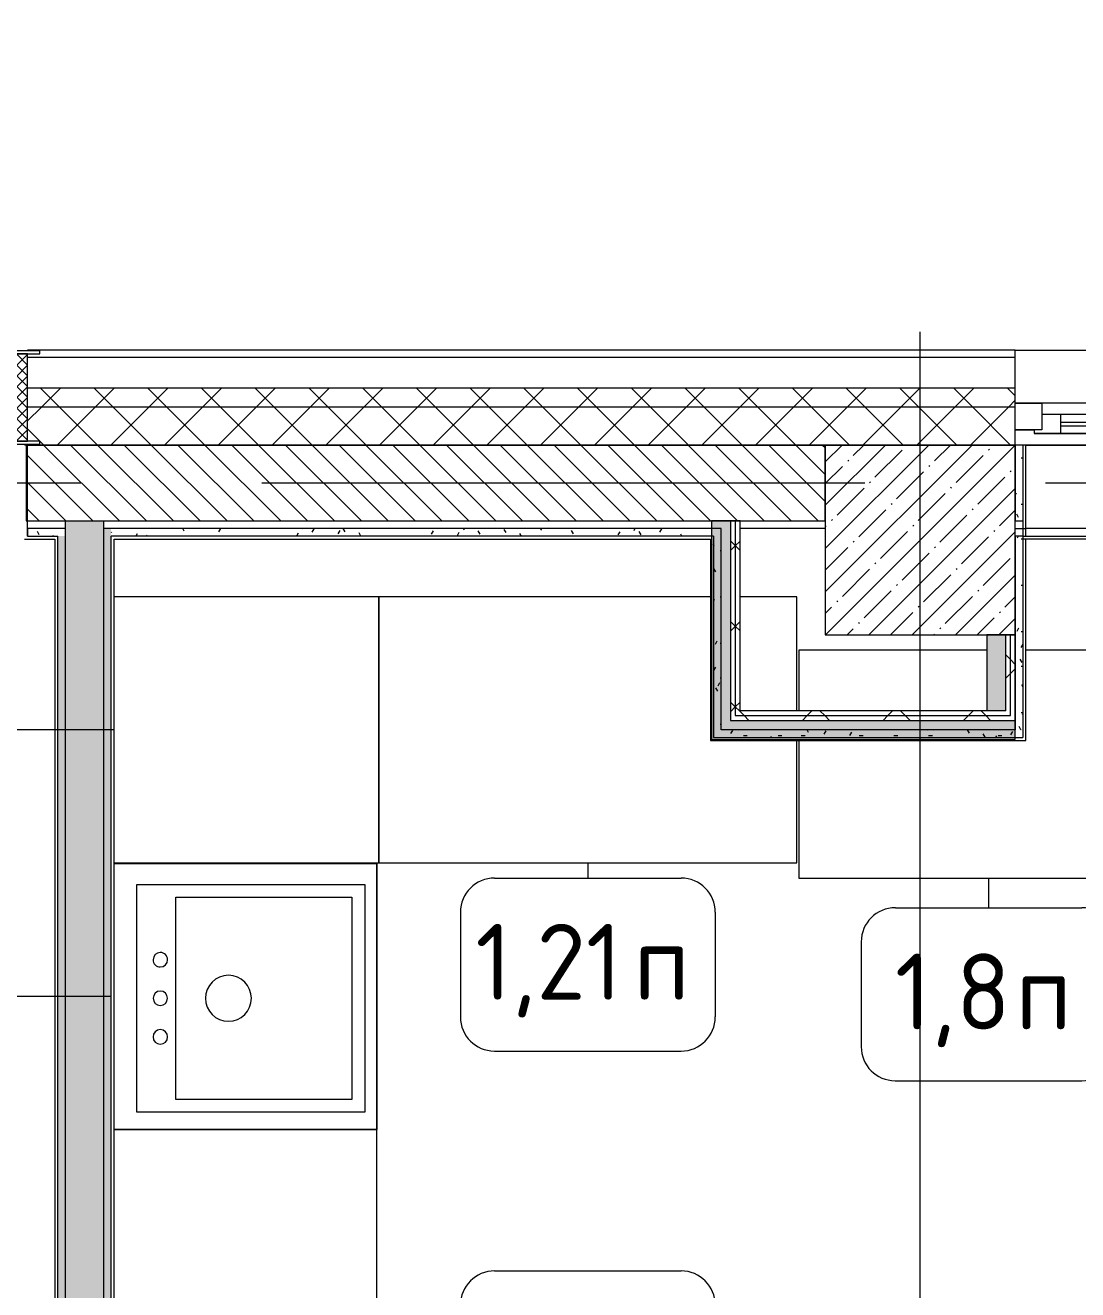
# Model space of a CAD drawing. Header units: millimetres. Extents: x 35840 to 252964, y -8553 to 29000.
# Drawn here: x 68204 to 70975, y 24876 to 28205 of the extents above; entities that cross this region are included whole.
import ezdxf

# ---------------------------------------------------------------- set-up
doc = ezdxf.new("R2010")
doc.units = ezdxf.units.MM
doc.linetypes.add('Осевая', pattern=[3175, 635, -476.25, 1587.5, -476.25])
for name, color, linetype, lineweight in [('A-DOOR', 7, 'Continuous', 9), ('A-DOOR-FRAM-2', 7, 'Continuous', 9), ('A-GLAZ', 7, 'Continuous', 9), ('A-GLAZ-1', 7, 'Continuous', 13), ('A-WALL', 7, 'Continuous', 9), ('I-FURN-IDEN', 7, 'Continuous', 9), ('I-WALL', 7, 'Continuous', 9), ('P-SANR-FIXT', 7, 'Continuous', 9), ('P-SANR-FIXT-2', 7, 'Continuous', 13), ('S-COLS', 7, 'Continuous', 9), ('Оси', 7, 'Continuous', 9), ('Оси-2', 7, 'Осевая', 9)]:
    doc.layers.add(name, color=color, linetype=linetype, lineweight=lineweight)
for name, color, linetype, lineweight, true_color in [('A-DOOR-1', 7, 'Continuous', 9, 0xc0c0c0), ('A-DOOR-FRAM-1', 7, 'Continuous', 9, 0xc0c0c0), ('A-WALL-1', 9, 'Continuous', 9, 0x808080), ('A-WALL-FNSH-1', 9, 'Continuous', 9, 0x808080), ('I-FURN-1', 9, 'Continuous', 9, 0x808080)]:
    doc.layers.add(name, color=color, linetype=linetype, lineweight=lineweight, true_color=true_color)
doc.styles.add('GOST Common', font='GOST_Common.ttf', dxfattribs={"height": 200})
pattern_1 = [(45, (600, 0), (-70.71068, 70.71068), []), (135, (600, 0), (-70.71068, -70.71068), [])]
pattern_2 = [(0, (600, 0), (121.92, 30.48), [10.058, -81.382, 10.058, -81.382, -487.68]), (0, (600, 0), (121.92, 30.48), [-182.88, 10.058, -172.822, 10.058, -81.382, -213.36]), (0, (600, 0), (121.92, 30.48), [-457.2, 10.058, -50.902, 10.058, -142.342]), (120, (645.72, 15.24), (-87.356454, 90.345817), [10.058, -81.382, 10.058, -81.382, -487.68]), (120, (645.72, 15.24), (-87.356454, 90.345817), [-182.88, 10.058, -172.822, 10.058, -81.382, -213.36]), (120, (645.72, 15.24), (-87.356454, 90.345817), [-457.2, 10.058, -50.902, 10.058, -142.342]), (240, (660.96, 76.2), (-34.563546, -120.825817), [10.058, -81.382, 10.058, -81.382, -487.68]), (240, (660.96, 76.2), (-34.563546, -120.825817), [-182.88, 10.058, -172.822, 10.058, -81.382, -213.36]), (240, (660.96, 76.2), (-34.563546, -120.825817), [-457.2, 10.058, -50.902, 10.058, -142.342])]
pattern_3 = [(45, (600, 0), (-106.06602, 106.06602), []), (135, (600, 0), (-106.06602, -106.06602), [])]

# ---------------------------------------------------------------- blocks, each defined once
blk = doc.blocks.new('120_Окно_СКБ_2Ст - 120_Окно_СКБ_2Ст 2100х2400 _мал створка справа_-19092174-План расстановки мебели и оборудования 1 этажа в осях 12-23')
at = {"layer": 'A-GLAZ'}
for p, q in [((1050, -5), (-1050, -5)), ((-930, -55), (100, -55)), ((100, -65), (-930, -65)), ((270, -55), (930, -55)), ((930, -65), (270, -65)), ((-1050, -75), (-1000, -75)), ((170, -75), (200, -75)), ((1000, -75), (1050, -75))]:
    blk.add_line(p, q, dxfattribs=at)
at = {"layer": 'A-GLAZ-1'}
for p, q in [((-1050, -75), (-1050, -5)), ((-1050, -5), (-980, -5)), ((-980, -5), (-980, -75)), ((150, -75), (150, -5)), ((150, -5), (220, -5)), ((220, -5), (220, -75)), ((980, -75), (980, -5)), ((980, -5), (1050, -5)), ((1050, -5), (1050, -75)), ((150, -35), (-980, -35)), ((-980, -35), (-980, -75)), ((-930, -85), (-930, -35)), ((100, -85), (100, -35)), ((150, -75), (150, -35)), ((980, -35), (220, -35)), ((220, -35), (220, -75)), ((270, -85), (270, -35)), ((930, -85), (930, -35)), ((980, -75), (980, -35)), ((-980, -75), (-1050, -75)), ((-980, -75), (-1000, -75)), ((-1000, -75), (-1000, -85)), ((-1000, -85), (170, -85)), ((170, -85), (-1000, -85)), ((220, -75), (150, -75)), ((170, -75), (150, -75)), ((170, -85), (170, -75)), ((220, -75), (200, -75)), ((200, -75), (200, -85)), ((200, -85), (1000, -85)), ((1000, -85), (200, -85)), ((1050, -75), (980, -75)), ((1000, -75), (980, -75)), ((1000, -85), (1000, -75))]:
    blk.add_line(p, q, dxfattribs=at)
blk = doc.blocks.new('110_Дверь_СКБ_1Ст_Наружная - ДН-2д_л__ Дверь из подвала ЛК _900 мм в свету_ 3300-22851703-План расстановки мебели и оборудования 1 этажа в осях 12-23')
at = {"layer": 'A-DOOR'}
h = blk.add_hatch(dxfattribs=at)
h.set_pattern_fill('FP_78', color=256, style=0, pattern_type=2)
h.set_pattern_definition([(135, (1756.41, 199.685), (-14.14214, -14.14214), []), (225, (1756.41, 199.685), (14.14214, -14.14214), [])])
h.paths.add_polyline_path([(569.5, -105), (569.5, 125), (539.5, 125), (539.5, -105)])
at = {"layer": 'A-DOOR-FRAM-2'}
h = blk.add_hatch(dxfattribs=at)
h.set_pattern_fill('FP_79', color=256, style=0, pattern_type=2)
h.set_pattern_definition([(45, (-366.384, 199.685), (-14.1421, 14.1421), []), (135, (-366.384, 199.685), (-14.1421, -14.1421), [])])
h.paths.add_polyline_path([(-500.5, -105), (-500.5, 125), (-530.5, 125), (-530.5, -105)])
at = {"layer": 'A-DOOR-1'}
for p, q in [((489.5, 990), (449.5, 990)), ((449.5, 990), (449.5, 50)), ((489.5, 50), (489.5, 990)), ((-492.5, 133), (-562.5, 133)), ((-562.5, 133), (-562.5, 125)), ((-562.5, 125), (-500.5, 125)), ((-500.5, 125), (-500.5, 50)), ((-492.5, 50), (-492.5, 133)), ((601.5, 133), (531.5, 133)), ((531.5, 133), (531.5, 50)), ((539.5, 50), (539.5, 125)), ((539.5, 125), (601.5, 125)), ((601.5, 125), (601.5, 133)), ((-500.5, 50), (-492.5, 50)), ((449.5, 50), (489.5, 50)), ((531.5, 50), (539.5, 50)), ((-492.5, -30), (-500.5, -30)), ((-500.5, -30), (-500.5, -105)), ((-492.5, -113), (-492.5, -30)), ((539.5, -30), (531.5, -30)), ((531.5, -30), (531.5, -113)), ((539.5, -105), (539.5, -30)), ((-562.5, -105), (-562.5, -113)), ((-500.5, -105), (-562.5, -105)), ((-562.5, -113), (-492.5, -113)), ((531.5, -113), (601.5, -113)), ((601.5, -105), (539.5, -105)), ((601.5, -113), (601.5, -105))]:
    blk.add_line(p, q, dxfattribs=at)
blk.add_arc((489.5, 50), 940, 90, 180, dxfattribs=at)
at = {"layer": 'A-DOOR-FRAM-1'}
for p, q in [((-500.5, 125), (-530.5, 125)), ((-530.5, 125), (-530.5, -105)), ((-500.5, -105), (-500.5, 125)), ((569.5, 125), (539.5, 125)), ((539.5, 125), (539.5, -105)), ((569.5, -105), (569.5, 125)), ((-450.5, 50), (-500.5, 50)), ((-500.5, 50), (-500.5, -30)), ((-450.5, 10), (-450.5, 50)), ((489.5, 50), (489.5, 10)), ((539.5, 50), (489.5, 50)), ((539.5, -30), (539.5, 50)), ((-440.5, 10), (-450.5, 10)), ((-440.5, -30), (-440.5, 10)), ((489.5, 10), (479.5, 10)), ((479.5, 10), (479.5, -30)), ((-500.5, -30), (-440.5, -30)), ((479.5, -30), (539.5, -30)), ((-530.5, -105), (-500.5, -105)), ((539.5, -105), (569.5, -105))]:
    blk.add_line(p, q, dxfattribs=at)
blk = doc.blocks.new('Стол базовый прямоугольный - 1_8п-V169-План расстановки мебели и оборудования 1 этажа в осях 12-23')
at = {"layer": 'I-FURN-1'}
for p, q in [((500, 300), (-500, 300)), ((-500, 300), (-500, -300)), ((500, -62), (500, 300)), ((500, -300), (500, -140)), ((-500, -300), (-98, -300)), ((5, -300), (500, -300))]:
    blk.add_line(p, q, dxfattribs=at)
blk = doc.blocks.new('Стол базовый прямоугольный - 1_80п-V170-План расстановки мебели и оборудования 1 этажа в осях 12-23')
at = {"layer": 'I-FURN-1'}
for p, q in [((347, 350), (-350, 350)), ((-350, 350), (-350, -350)), ((-350, -350), (347, -350))]:
    blk.add_line(p, q, dxfattribs=at)
blk = doc.blocks.new('Стол базовый прямоугольный - 1_21п-25630970-План расстановки мебели и оборудования 1 этажа в осях 12-23')
at = {"layer": 'I-FURN-1'}
for p, q in [((550, 350), (-550, 350)), ((-550, 350), (-550, 28)), ((550, -350), (550, 350)), ((-550, -50), (-550, -350)), ((-550, -350), (-400.6, -350)), ((-322.6, -350), (550, -350))]:
    blk.add_line(p, q, dxfattribs=at)
blk = doc.blocks.new('Стол базовый прямоугольный - 1_22п-25631277-План расстановки мебели и оборудования 1 этажа в осях 12-23')
at = {"layer": 'I-FURN-1'}
for p, q in [((-600, 341.4), (-600, -350)), ((600, -350), (600, 341.4)), ((-600, -350), (600, -350))]:
    blk.add_line(p, q, dxfattribs=at)
blk = doc.blocks.new('Мойка кухонная - Мойка Steel Hammer SH R 5151 GLOWE 4-25623908-План расстановки мебели и оборудования 1 этажа в осях 12-23')
at = {"layer": 'P-SANR-FIXT'}
for p, q in [((-300, 600), (300, 600)), ((-300, 0), (-300, 600)), ((300, 600), (300, 0)), ((-266.6, 566.4), (266.1, 566.4)), ((-266.6, 102.3), (-266.6, 566.4)), ((266.1, 566.4), (266.1, 102.3)), ((266.1, 102.3), (-266.6, 102.3)), ((300, 0), (-300, 0))]:
    blk.add_line(p, q, dxfattribs=at)
for centre, radius, start, end in [((0, 241.3), 60.5, 0, 180), ((0, 241.3), 60.5, 180, 0), ((-101.6, 61.9), 19, 90, 180), ((-101.6, 61.9), 19.1, 0, 90), ((0, 61.9), 19, 0, 180), ((101.6, 61.9), 19.1, 0, 180), ((-101.6, 61.9), 19, 180, 270), ((-101.6, 61.9), 19, 270, 0), ((0, 61.9), 19, 180, 0), ((101.6, 61.9), 19.1, 180, 0)]:
    blk.add_arc(centre, radius, start, end, dxfattribs=at)
blk = doc.blocks.new('Марка_Мебель - В прямоуг_Balcon_Марка-25523697-План расстановки мебели и оборудования 1 этажа в осях 12-23')
at = {"layer": 'I-FURN-IDEN'}
for p, q in [((-2.455, 2.278), (2.455, 2.278)), ((-3.355, 1.378), (-3.355, -1.384)), ((3.355, 1.378), (3.355, -1.378)), ((-2.461, -2.278), (2.455, -2.278))]:
    blk.add_line(p, q, dxfattribs=at)
for centre, radius, start, end in [((-2.455, 1.378), 0.9, 90, 180), ((2.455, 1.378), 0.9, 0, 90), ((-2.461, -1.384), 0.893, 180, 270), ((2.455, -1.378), 0.9, 270, 0)]:
    blk.add_arc(centre, radius, start, end, dxfattribs=at)

msp = doc.modelspace()

# ---------------------------------------------------------------- hatches: boundary and pattern name
at = {"layer": 'A-WALL'}
h = msp.add_hatch(dxfattribs=at)
h.set_pattern_fill('FP_17', color=256, style=0, pattern_type=2)
h.set_pattern_definition(pattern_1)
h.paths.add_polyline_path([(84490.7, 27200), (84490.7, 27250), (80350, 27250), (80350, 27200), (83370.4, 27200)])
h.paths.add_polyline_path([(76848.4, 27200), (77250, 27200), (77250, 27250), (76350, 27250), (76350, 27200)])
h.paths.add_polyline_path([(74250, 27200), (74250, 27250), (72910, 27250), (72910, 27200), (73949.7, 27200)])
h.paths.add_polyline_path([(70810, 27200), (70810, 27250), (68210, 27250), (68210, 27200), (70326.3, 27200)])
h.paths.add_polyline_path([(67110, 27200), (67110, 27250), (66160, 27250), (66160, 27200), (66703, 27200)])
h.paths.add_polyline_path([(61060, 27200), (61060, 27250), (60005, 27250), (60005, 27200), (60180.9, 27200)])
h.paths.add_polyline_path([(57705, 27200), (57705, 27250), (56860, 27250), (56860, 27200), (57282.2, 27200)])
h.paths.add_polyline_path([(54383.5, 27200), (54760, 27200), (54760, 27250), (53860, 27250), (53860, 27200)])
h.paths.add_polyline_path([(51760, 27200), (51760, 27250), (50860, 27250), (50860, 27200), (51484.9, 27200)])
h.paths.add_polyline_path([(48586.2, 27200), (48760, 27200), (48760, 27250), (47660, 27250), (47660, 27200), (47861.5, 27200)])
h.paths.add_polyline_path([(44560, 27200), (44560, 27250), (42160, 27250), (42160, 27200), (44238.1, 27200)])
h = msp.add_hatch(dxfattribs=at)
h.set_pattern_fill('FP_17', color=256, style=0, pattern_type=2)
h.set_pattern_definition(pattern_1)
h.paths.add_polyline_path([(84490.7, 27100), (84490.7, 27200), (80350, 27200), (80350, 27100), (83370.4, 27100)])
h.paths.add_polyline_path([(77250, 27100), (77250, 27200), (76350, 27200), (76350, 27100), (76848.4, 27100)])
h.paths.add_polyline_path([(74250, 27100), (74250, 27200), (72910, 27200), (72910, 27100), (74040, 27100)])
h.paths.add_polyline_path([(70310, 27100), (70810, 27100), (70810, 27200), (68210, 27200), (68210, 27110), (68242, 27110), (68242, 27102), (68210, 27102), (68210, 27100), (68877, 27100)])
h.paths.add_polyline_path([(67060, 27100), (67110, 27100), (67110, 27102), (67078, 27102), (67078, 27110), (67110, 27110), (67110, 27200), (66160, 27200), (66160, 27100), (66760, 27100)])
h.paths.add_polyline_path([(60760, 27100), (61060, 27100), (61060, 27200), (60005, 27200), (60005, 27100), (60180.9, 27100)])
h.paths.add_polyline_path([(57282.2, 27100), (57705, 27100), (57705, 27200), (56860, 27200), (56860, 27100)])
h.paths.add_polyline_path([(54383.5, 27100), (54760, 27100), (54760, 27200), (53860, 27200), (53860, 27100), (54160, 27100)])
h.paths.add_polyline_path([(51760, 27100), (51760, 27200), (50860, 27200), (50860, 27100), (51484.9, 27100)])
h.paths.add_polyline_path([(48760, 27100), (48760, 27200), (47660, 27200), (47660, 27100), (48586.2, 27100)])
h.paths.add_polyline_path([(44560, 27100), (44560, 27200), (42160, 27200), (42160, 27100), (44238.1, 27100)])
h = msp.add_hatch(dxfattribs=at)
h.set_pattern_fill('FP_21', color=256, style=0, pattern_type=2)
h.set_pattern_definition([(135, (600, 0), (-35.35534, -35.35534), [])])
h.paths.add_polyline_path([(80650, 26900), (80650, 27100), (80350, 27100), (80350, 26900), (80471.7, 26900)])
h.paths.add_polyline_path([(76350, 26900), (76750, 26900), (76750, 27100), (76350, 27100)])
h.paths.add_polyline_path([(73540, 26900), (73540, 27100), (72910, 27100), (72910, 26900), (73225, 26900)])
h.paths.add_polyline_path([(74250, 26900), (74250, 27100), (74040, 27100), (74040, 26900)])
h.paths.add_polyline_path([(70310, 26900), (70310, 27100), (68206, 27100), (68206, 26900), (68877, 26900)])
h.paths.add_polyline_path([(66760, 26900), (67060, 26900), (67060, 27100), (66760, 27100), (66760, 27095.5)])
h.paths.add_polyline_path([(60760, 26900), (61060, 26900), (61060, 27100), (60760, 27100)])
h.paths.add_polyline_path([(60160, 26900), (60160, 27100), (60005, 27100), (60005, 26900)])
h.paths.add_polyline_path([(57644.6, 26900), (57705, 26900), (57705, 27100), (56860, 27100), (56860, 26900), (57550, 26900)])
h.paths.add_polyline_path([(54021.2, 26900), (54160, 26900), (54160, 27100), (53860, 27100), (53860, 26900)])
h.paths.add_polyline_path([(51600, 26900), (51760, 26900), (51760, 27100), (50860, 27100), (50860, 26900), (51484.9, 26900)])
h.paths.add_polyline_path([(47680.3, 26900), (48160, 26900), (48160, 27100), (47660, 27100), (47660, 26900)])
h.paths.add_polyline_path([(44560, 26900), (44560, 27100), (42760, 27100), (42760, 26900), (44238.1, 26900)])
at = {"layer": 'I-WALL'}
h = msp.add_hatch(dxfattribs=at)
h.set_pattern_fill('FP_85', color=256, style=0, pattern_type=2)
h.set_pattern_definition(pattern_2)
h.paths.add_polyline_path([(70830, 26900), (70830, 27100), (70810, 27100), (70810, 26900)])
h = msp.add_hatch(dxfattribs=at)
h.set_pattern_fill('FP_22', color=256, style=0, pattern_type=2)
h.set_pattern_definition([(135, (600, 0), (-75.43415, -75.43415), [106.68, -17.78, 3.556, -17.78]), (135, (600, 75.39), (-75.43415, -75.43415), []), (50, (600, 0), (127.52922, -11.15758), [13.335, -146.685]), (355, (600, 0), (-24.66966, 133.74002), [10.668, -117.348]), (100.451, (610.63, -0.93), (102.85973, 122.58178), [11.333, -124.663]), (46.184, (600, 35.56), (189.75516, -29.43036), [20.002, -220.027]), (96.636, (615.81, 33.1), (166.1822, 173.1996), [17, -186.995]), (351.184, (600, 35.56), (166.18393, 173.1976), [16.002, -176.022]), (21, (617.78, 26.67), (106.13027, -71.58603), [13.335, -146.685]), (326, (617.78, 26.67), (43.26188, 128.93175), [10.668, -117.348]), (71.451, (626.62, 20.7), (149.39198, 57.34505), [11.333, -124.663]), (37.5, (600, 0), (2.162228, 59.188357), [3.353, -112.573, 3.353, -115.773, -117.792]), (37.5, (600, 0), (2.162228, 59.188357), [-235.052, 3.353, -114.44]), (7.5, (600, 0), (46.773857, 70.12615), [3.353, -64.567, 3.353, -109.906, -44.894]), (7.5, (600, 0), (46.773857, 70.12615), [-181.178, 3.353, -41.542]), (327.5, (560.35, 0), (94.91367, -4.010093), [3.353, -41.097, 3.353, -135.331, -184.023]), (327.5, (560.35, 0), (94.91367, -4.010093), [-183.134, 3.353, -180.67]), (317.5, (542.57, 0), (103.69057, 17.79882), [3.353, -54.432, 3.353, -88.748, -130.683]), (317.5, (542.57, 0), (103.69057, 17.79882), [-149.885, 3.353, -127.33])])
h.paths.add_polyline_path([(68310, 22800), (68410, 22800), (68410, 26900), (68310, 26900), (68310, 22958.7)])
for points in [[(70010.6, 26375), (70060.6, 26375), (70060.6, 26900), (70010.6, 26900), (70010.6, 26387.5)], [(70735, 26400), (70785, 26400), (70785, 26600), (70735, 26600), (70735, 26578.4)], [(70810, 26325), (70810, 26375), (70010.6, 26375), (70010.6, 26325), (70326.3, 26325)]]:
    msp.add_hatch(color=256, dxfattribs=at).paths.add_polyline_path(points)
h = msp.add_hatch(dxfattribs=at)
h.set_pattern_fill('FP_87', color=256, style=0, pattern_type=2)
h.set_pattern_definition(pattern_3)
h.paths.add_polyline_path([(70073.1, 26387.5), (70073.1, 26900), (70060.6, 26900), (70060.6, 26387.5)])
h = msp.add_hatch(dxfattribs=at)
h.set_pattern_fill('FP_87', color=256, style=0, pattern_type=2)
h.set_pattern_definition(pattern_3)
h.paths.add_polyline_path([(70085.6, 26400), (70085.6, 26900), (70073.1, 26900), (70073.1, 26400)])
h = msp.add_hatch(dxfattribs=at)
h.set_pattern_fill('FP_85', color=256, style=0, pattern_type=2)
h.set_pattern_definition(pattern_2)
h.paths.add_polyline_path([(68310, 26860), (68310, 26880), (68210, 26880), (68210, 26860), (68290, 26860)])
h.paths.add_polyline_path([(66780, 26860), (67111, 26860), (67110, 26880), (66780, 26880)])
h = msp.add_hatch(dxfattribs=at)
h.set_pattern_fill('FP_85', color=256, style=0, pattern_type=2)
h.set_pattern_definition(pattern_2)
h.paths.add_polyline_path([(68430, 22820), (68430, 26880), (68410, 26880), (68410, 22820)])
h = msp.add_hatch(dxfattribs=at)
h.set_pattern_fill('FP_85', color=256, style=0, pattern_type=2)
h.set_pattern_definition(pattern_2)
h.paths.add_polyline_path([(70035.6, 26860), (70035.6, 26880), (68430, 26880), (68430, 26860), (70015.6, 26860)])
h = msp.add_hatch(dxfattribs=at)
h.set_pattern_fill('FP_85', color=256, style=0, pattern_type=2)
h.set_pattern_definition(pattern_2)
h.paths.add_polyline_path([(70838, 26860), (70838, 26880), (70830, 26880), (70830, 26860)])
h.paths.add_polyline_path([(73520, 26860), (73540, 26860), (73540, 26880), (72910, 26880), (72910, 26860), (73512, 26860)])
h = msp.add_hatch(dxfattribs=at)
h.set_pattern_fill('FP_85', color=256, style=0, pattern_type=2)
h.set_pattern_definition(pattern_2)
h.paths.add_polyline_path([(68310, 22680), (68310, 26860), (68290, 26860), (68290, 22680)])
h = msp.add_hatch(dxfattribs=at)
h.set_pattern_fill('FP_85', color=256, style=0, pattern_type=2)
h.set_pattern_definition(pattern_2)
h.paths.add_polyline_path([(70015.6, 26330), (70035.6, 26330), (70035.6, 26860), (70015.6, 26860), (70015.6, 26578.4)])
h = msp.add_hatch(dxfattribs=at)
h.set_pattern_fill('FP_85', color=256, style=0, pattern_type=2)
h.set_pattern_definition(pattern_2)
h.paths.add_polyline_path([(70810, 26350), (70830, 26350), (70830, 26860), (70810, 26860), (70810, 26578.4)])
h = msp.add_hatch(dxfattribs=at)
h.set_pattern_fill('FP_87', color=256, style=0, pattern_type=2)
h.set_pattern_definition(pattern_3)
h.paths.add_polyline_path([(70785, 26400), (70797.5, 26400), (70797.5, 26600), (70785, 26600), (70785, 26578.4)])
h = msp.add_hatch(dxfattribs=at)
h.set_pattern_fill('FP_87', color=256, style=0, pattern_type=2)
h.set_pattern_definition(pattern_3)
h.paths.add_polyline_path([(70797.5, 26387.5), (70810, 26387.5), (70810, 26600), (70797.5, 26600), (70797.5, 26400)])
h = msp.add_hatch(dxfattribs=at)
h.set_pattern_fill('FP_87', color=256, style=0, pattern_type=2)
h.set_pattern_definition(pattern_3)
h.paths.add_polyline_path([(70797.5, 26387.5), (70797.5, 26400), (70073.1, 26400), (70073.1, 26387.5), (70326.3, 26387.5)])
h = msp.add_hatch(dxfattribs=at)
h.set_pattern_fill('FP_87', color=256, style=0, pattern_type=2)
h.set_pattern_definition(pattern_3)
h.paths.add_polyline_path([(70810, 26375), (70810, 26387.5), (70060.6, 26387.5), (70060.6, 26375), (70326.3, 26375)])
h = msp.add_hatch(dxfattribs=at)
h.set_pattern_fill('FP_85', color=256, style=0, pattern_type=2)
h.set_pattern_definition(pattern_2)
h.paths.add_polyline_path([(70830, 26330), (70830, 26350), (70035.6, 26350), (70035.6, 26330), (70326.3, 26330)])
at = {"layer": 'S-COLS'}
h = msp.add_hatch(dxfattribs=at)
h.set_pattern_fill('FP_1', color=256, style=0, pattern_type=2)
h.set_pattern_definition([(45, (600, 0), (-57.02463, 57.02463), []), (45, (657.025, 0), (-57.02463, 57.02463), [100.806, -20.161, 3.353, -16.808])])
h.paths.add_polyline_path([(70326.3, 26600), (70810, 26600), (70810, 27100), (70310, 27100), (70310, 26600)])

# ---------------------------------------------------------------- linework, layer by layer
at = {"layer": 'A-WALL'}
for p, q in [((70810, 27350), (72910, 27350)), ((70810, 27330), (68210, 27330)), ((70810, 27250), (68210, 27250)), ((70810, 27200), (68210, 27200)), ((70310, 27100), (68206, 27100)), ((68210, 27100), (70810, 27100)), ((70310, 26900), (70310, 27100)), ((72882, 27100), (70838, 27100)), ((70060.6, 26900), (70060.6, 26375)), ((70073.1, 26900), (70073.1, 26387.5)), ((70830, 26880), (70838, 26880)), ((68210, 26860), (68290, 26860)), ((68290, 22680), (68290, 26860)), ((68430, 22820), (68430, 26860)), ((70015.6, 26860), (68430, 26860)), ((70015.6, 26860), (70015.6, 26330)), ((70830, 26860), (70830, 26330)), ((70785, 26400), (70785, 26600)), ((70797.5, 26387.5), (70797.5, 26600)), ((70060.6, 26375), (70810, 26375)), ((70073.1, 26387.5), (70797.5, 26387.5))]:
    msp.add_line(p, q, dxfattribs=at)
at = {"layer": 'A-WALL-1'}
for p, q in [((70810, 27100), (70810, 27330)), ((68206, 27100), (68206, 26900)), ((68210, 27102), (68210, 27100)), ((70830, 27100), (70810, 27100)), ((70810, 27100), (70810, 26900)), ((68206, 26900), (70310, 26900)), ((68310, 22700), (68310, 26900)), ((68410, 26900), (68410, 22800)), ((70085.6, 26900), (70010.6, 26900)), ((70010.6, 26900), (70010.6, 26325)), ((70085.6, 26400), (70085.6, 26900)), ((70810, 26900), (70830, 26900)), ((68310, 26880), (68210, 26880)), ((68210, 26880), (68210, 26860)), ((70035.6, 26880), (68410, 26880)), ((70035.6, 26350), (70035.6, 26880)), ((70838, 26860), (70838, 26880)), ((70830, 26860), (70810, 26860)), ((70810, 26860), (70810, 26350)), ((70735, 26600), (70735, 26400)), ((70810, 26600), (70735, 26600)), ((70810, 26325), (70810, 26600)), ((70785, 26400), (70085.6, 26400)), ((70810, 26350), (70035.6, 26350)), ((70010.6, 26325), (70810, 26325)), ((70015.6, 26330), (70830, 26330))]:
    msp.add_line(p, q, dxfattribs=at)
at = {"layer": 'A-WALL-FNSH-1'}
for p, q in [((70810, 27350), (68210, 27350)), ((68210, 27350), (68210, 27348)), ((70810, 27330), (70810, 27350)), ((68210, 27100), (68202, 27100)), ((68210, 26860), (68210, 27100)), ((70838, 27100), (70830, 27100)), ((70830, 27100), (70830, 26860)), ((70838, 26880), (70838, 27100)), ((68202, 26852), (68282, 26852)), ((68282, 26852), (68282, 22672)), ((68438, 26852), (70007.6, 26852)), ((68438, 22828), (68438, 26852)), ((70007.6, 26852), (70007.6, 26322)), ((70830, 26860), (70838, 26860)), ((70838, 26852), (70830, 26852)), ((70838, 26322), (70838, 26852)), ((70007.6, 26322), (70838, 26322))]:
    msp.add_line(p, q, dxfattribs=at)
at = {"layer": 'I-FURN-1'}
for p, q in [((69129.4, 25998.3), (68438, 25998.3)), ((68438, 25998.3), (69129.4, 25998.3)), ((69129.4, 25298.3), (69129.4, 25998.3)), ((69129.4, 25998.3), (69129.4, 25298.3)), ((68438, 25298.3), (69129.4, 25298.3)), ((69129.4, 25298.3), (68438, 25298.3))]:
    msp.add_line(p, q, dxfattribs=at)
at = {"layer": 'I-FURN-IDEN'}
for p, q in [((68435, 26350), (68126.4, 26350)), ((69685, 26000), (69685, 25960)), ((70740, 25960), (70740, 25881.8)), ((68429.4, 25648.3), (68136.4, 25648.3))]:
    msp.add_line(p, q, dxfattribs=at)
at = {"layer": 'I-WALL'}
for p, q in [((70838, 27100), (72882, 27100)), ((70310, 26880), (70085.6, 26880)), ((70810, 26880), (70810, 26880)), ((70810, 26880), (70830, 26880)), ((72882, 26880), (70838, 26880)), ((70838, 26860), (72882, 26860)), ((72910, 26852), (70838, 26852))]:
    msp.add_line(p, q, dxfattribs=at)
at = {"layer": 'S-COLS'}
for p, q in [((70810, 27100), (70310, 27100)), ((70310, 27100), (70310, 26900)), ((70810, 26600), (70810, 27100)), ((70310, 26900), (70310, 26600)), ((70310, 26600), (70810, 26600))]:
    msp.add_line(p, q, dxfattribs=at)
at = {"layer": 'Оси'}
msp.add_line((70560, 24898.1), (70560, 27398.1), dxfattribs=at)
at = {"layer": 'Оси-2'}
for p, q in [((39140.1, 27000), (82060, 27000)), ((70560, 593.7), (70560, 24898.1))]:
    msp.add_line(p, q, dxfattribs=at)

# ---------------------------------------------------------------- block references
at = {"layer": 'A-DOOR-1'}
msp.add_blockref('110_Дверь_СКБ_1Ст_Наружная - ДН-2д_л__ Дверь из подвала ЛК _900 мм в свету_ 3300-22851703-План расстановки мебели и оборудования 1 этажа в осях 12-23', (67640.5, 27215), dxfattribs=at)
at = {"layer": 'A-GLAZ'}
msp.add_blockref('120_Окно_СКБ_2Ст - 120_Окно_СКБ_2Ст 2100х2400 _мал створка справа_-19092174-План расстановки мебели и оборудования 1 этажа в осях 12-23', (71860, 27215), dxfattribs=at)
at = {"layer": 'I-FURN-1'}
for name, p, rotation in [('Стол базовый прямоугольный - 1_80п-V170-План расстановки мебели и оборудования 1 этажа в осях 12-23', (68785, 26350), 180), ('Стол базовый прямоугольный - 1_21п-25630970-План расстановки мебели и оборудования 1 этажа в осях 12-23', (69685, 26350), 180), ('Стол базовый прямоугольный - 1_8п-V169-План расстановки мебели и оборудования 1 этажа в осях 12-23', (70740, 26260), 180), ('Стол базовый прямоугольный - 1_22п-25631277-План расстановки мебели и оборудования 1 этажа в осях 12-23', (68779.4, 24697.7), 89.99999999999972)]:
    msp.add_blockref(name, p, dxfattribs=dict(at, rotation=rotation))
at = {"layer": 'I-FURN-IDEN', "xscale": 99.99999999999993, "yscale": 99.99999999999993, "zscale": 99.99999999999993}
for p in [(69685, 25732.2), (70740, 25654.1), (69685, 24697.7)]:
    msp.add_blockref('Марка_Мебель - В прямоуг_Balcon_Марка-25523697-План расстановки мебели и оборудования 1 этажа в осях 12-23', p, dxfattribs=at)
at = {"layer": 'P-SANR-FIXT-2', "rotation": 270.0000000000009}
msp.add_blockref('Мойка кухонная - Мойка Steel Hammer SH R 5151 GLOWE 4-25623908-План расстановки мебели и оборудования 1 этажа в осях 12-23', (68497.6, 25643.3), dxfattribs=at)

# ---------------------------------------------------------------- texts
at = {"layer": 'I-FURN-IDEN', "char_height": 200, "attachment_point": 1, "style": 'GOST Common'}
for s, insert, width in [('1,21', (69389, 25839.3), 505.063), ('\\fGOST Common|b0|i0|c204|p34|;п', (69805.7, 25839.3), 176.371), ('1,8', (70493.5, 25761.1), 384.81), ('\\fGOST Common|b0|i0|c204|p34|;п', (70811, 25761.1), 176.371)]:
    msp.add_mtext(s, dxfattribs=dict(at, insert=insert, width=width))

doc.saveas('drawing.dxf')
